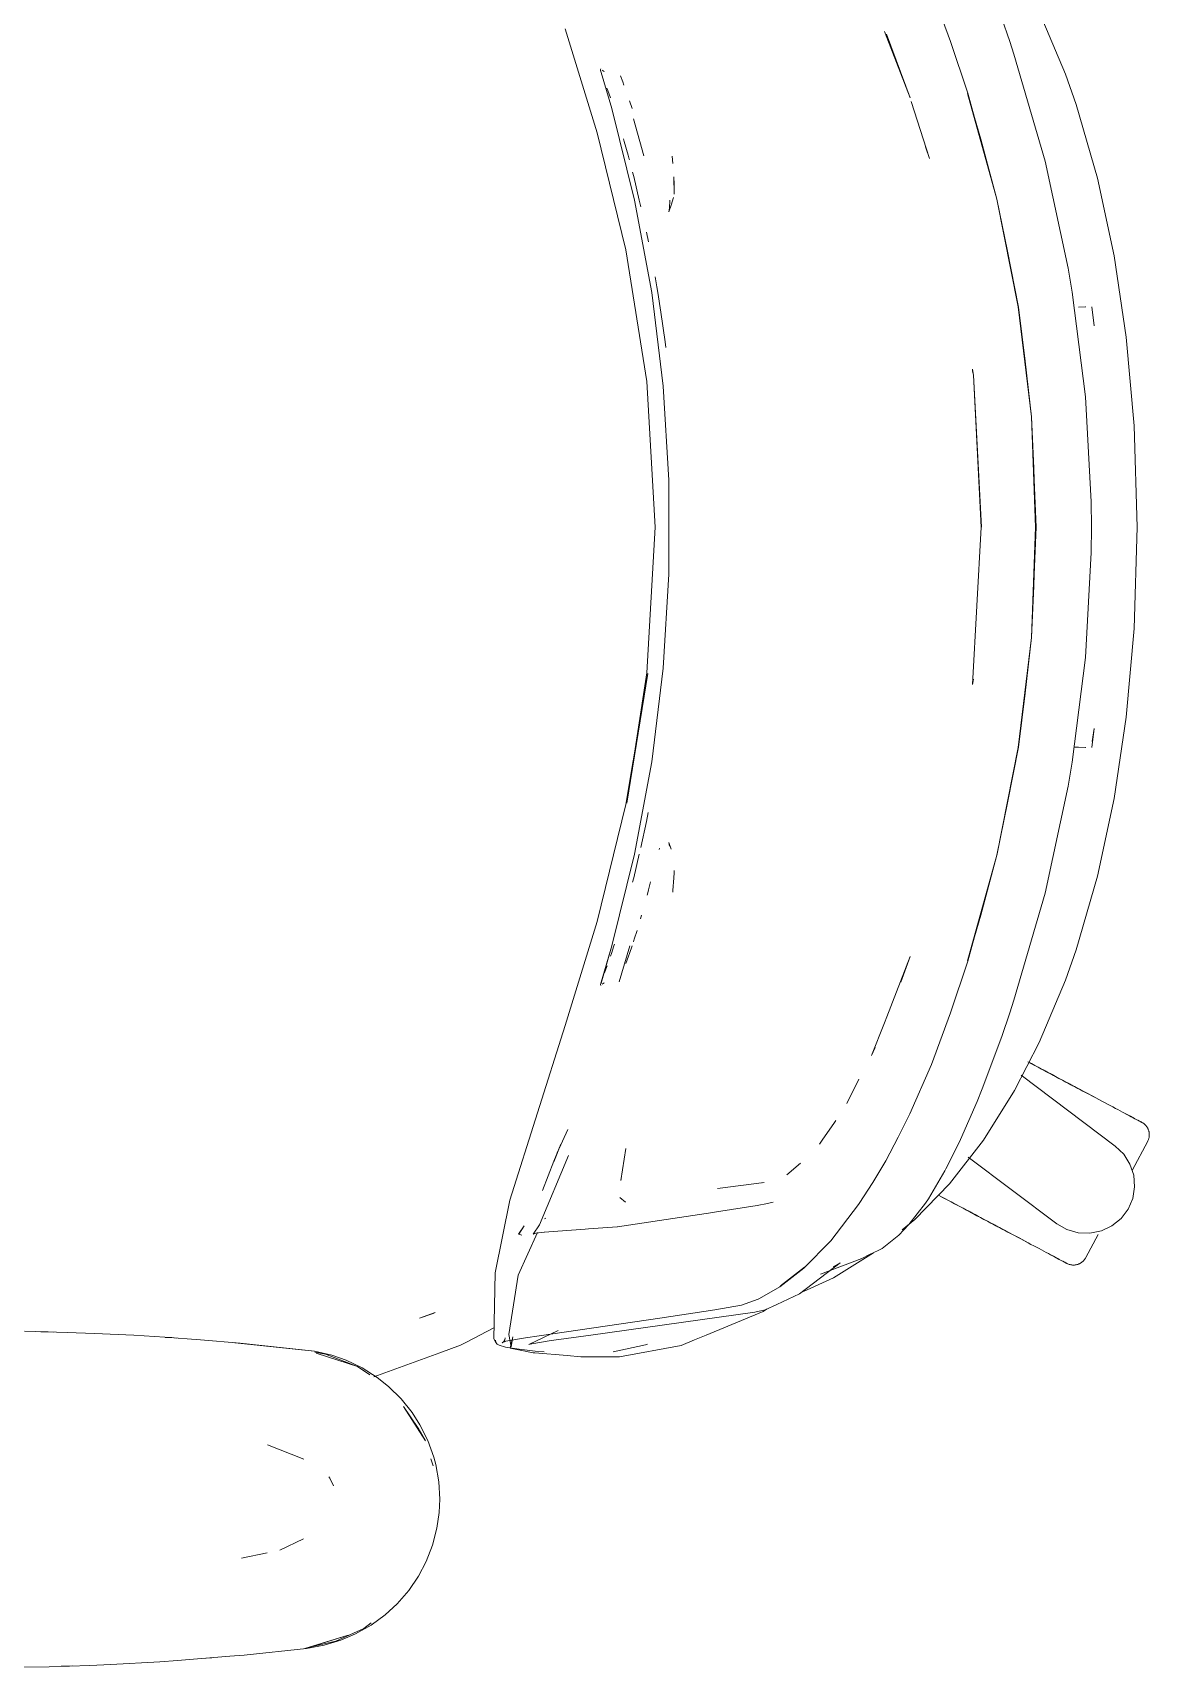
# Model space of a CAD drawing. Header units: millimetres. Extents: x 79795 to 317870, y -36033 to 97293.
# Drawn here: x 168670.3 to 168991.7, y 16659.3 to 17130.1 of the extents above; entities that cross this region are included whole.
import ezdxf

# ---------------------------------------------------------------- set-up
doc = ezdxf.new("R2010")
doc.units = ezdxf.units.MM
doc.header["$MEASUREMENT"] = 0
doc.layers.add('G-IMPT', color=8, linetype='CONTINUOUS', lineweight=9)
doc.layers.add('I-FURN', color=8, linetype='CONTINUOUS', lineweight=9)

msp = doc.modelspace()

# ---------------------------------------------------------------- linework, layer by layer
at = {"layer": 'G-IMPT'}
for p, q in [((168929, 17142.44), (168934.46, 17127.56)), ((168967.56, 17118.16), (168960.04, 17136.14)), ((168949.16, 17134.45), (168951.57, 17127.52)), ((168823.57, 17131.25), (168832.75, 17101.28)), ((168916.16, 17128.76), (168915.49, 17130.48)), ((168922.87, 17111.31), (168916.05, 17129.71)), ((168922.87, 17111.31), (168916.16, 17128.76)), ((168939.47, 17112.65), (168934.46, 17127.56)), ((168952.76, 17123.91), (168951.57, 17127.52)), ((168961.71, 17093.09), (168952.76, 17123.91)), ((168833.8, 17119.68), (168833.71, 17119.45)), ((168833.71, 17119.45), (168833.77, 17119.22)), ((168833.77, 17119.22), (168833.84, 17118.93)), ((168833.84, 17118.93), (168833.91, 17118.66)), ((168836.98, 17108.23), (168833.91, 17118.66)), ((168834.8, 17118.91), (168834.19, 17119.3)), ((168834.8, 17118.91), (168834.59, 17119.06)), ((168840.11, 17115.98), (168839.49, 17117.64)), ((168970.63, 17109.43), (168967.56, 17118.16)), ((168835.82, 17113.43), (168835.58, 17114.08)), ((168835.82, 17113.43), (168836.56, 17111.33)), ((168840.11, 17115.98), (168840.48, 17114.97)), ((168943.2, 17099.4), (168939.42, 17112.56)), ((168947.85, 17082.15), (168939.42, 17112.56)), ((168947.85, 17082.15), (168939.47, 17112.65)), ((168843.53, 17081.91), (168836.98, 17108.23)), ((168842.82, 17108.22), (168842.1, 17110.43)), ((168928.4, 17093.83), (168923.15, 17110.32)), ((168970.63, 17109.43), (168976.8, 17088.19)), ((168843.21, 17105.31), (168846.19, 17094.66)), ((168841.06, 17067.59), (168832.75, 17101.28)), ((168840.56, 17098.8), (168840.36, 17099.49)), ((168841.68, 17094.8), (168840.56, 17098.8)), ((168943.2, 17099.4), (168947.85, 17082.15)), ((168841.68, 17094.8), (168841.99, 17093.66)), ((168841.99, 17093.66), (168842.04, 17093.48)), ((168854.55, 17092.41), (168854.34, 17094.5)), ((168928.4, 17093.83), (168927.32, 17097.27)), ((168843.3, 17088.65), (168842.96, 17089.94)), ((168961.71, 17093.09), (168968.37, 17062.3)), ((168843.3, 17088.65), (168844.85, 17081.89)), ((168854.95, 17083.56), (168854.87, 17088.62)), ((168854.87, 17088.62), (168854.95, 17086.34)), ((168854.95, 17083.56), (168854.95, 17086.34)), ((168976.8, 17088.19), (168981.62, 17065.82)), ((168843.53, 17081.91), (168848.46, 17055.24)), ((168845.3, 17079.92), (168844.85, 17081.89)), ((168853.41, 17078.5), (168854.1, 17080.45)), ((168853.63, 17079.55), (168853.41, 17078.5)), ((168853.63, 17079.55), (168853.66, 17081.86)), ((168853.67, 17081.72), (168853.66, 17081.86)), ((168854.1, 17080.45), (168854.7, 17082.61)), ((168947.85, 17082.15), (168954.03, 17051.02)), ((168947.85, 17082.15), (168950.93, 17067.13)), ((168947.85, 17082.15), (168954.02, 17051.1)), ((168847.5, 17069.87), (168846.97, 17072.69)), ((168841.06, 17067.59), (168847.06, 17029.68)), ((168954.03, 17051.02), (168950.93, 17067.13)), ((168981.62, 17065.82), (168985.11, 17042.4)), ((168969.56, 17055.38), (168968.37, 17062.3)), ((168849.43, 17059.77), (168849.98, 17056.87)), ((168850.23, 17055.24), (168849.98, 17056.87)), ((168848.46, 17055.24), (168851.76, 17028.32)), ((168851.08, 17049.61), (168850.23, 17055.24)), ((168973.37, 17025.21), (168969.56, 17055.38)), ((168851.08, 17049.61), (168852.37, 17041.09)), ((168957.85, 17019.51), (168954.02, 17051.1)), ((168957.81, 17019.47), (168954.03, 17051.02)), ((168954.03, 17051.02), (168955.97, 17035.54)), ((168971.35, 17051.06), (168973.45, 17051.14)), ((168973.45, 17051.14), (168973.34, 17051.14)), ((168975.21, 17051.11), (168975.86, 17045.69)), ((168985.11, 17042.4), (168987.37, 17016.83)), ((168852.37, 17041.09), (168852.56, 17039.43)), ((168940.81, 17032.97), (168940.85, 17032.72)), ((168941.08, 17031.42), (168940.82, 17033.2)), ((168941.08, 17031.42), (168940.85, 17032.72)), ((168957.81, 17019.47), (168955.97, 17035.54)), ((168847.06, 17029.68), (168849.42, 16987.69)), ((168853.41, 17001.25), (168851.76, 17028.32)), ((168943.41, 16987.69), (168941.08, 17031.42)), ((168943.36, 16987.69), (168941.08, 17031.42)), ((168974.99, 16995), (168973.37, 17025.21)), ((168958.48, 17004.57), (168957.81, 17019.47)), ((168957.81, 17019.47), (168958.95, 16987.69)), ((168957.85, 17019.51), (168959.18, 16987.69)), ((168987.37, 17016.83), (168988.22, 16987.69)), ((168958.48, 17004.57), (168958.95, 16987.69)), ((168853.41, 17001.25), (168853.41, 16974.13)), ((168974.99, 16995), (168975.08, 16987.69)), ((168847.06, 16945.7), (168849.42, 16987.69)), ((168943.36, 16987.69), (168940.85, 16942.35)), ((168957.81, 16955.91), (168958.95, 16987.69)), ((168959.18, 16987.69), (168957.85, 16955.87)), ((168958.48, 16970.81), (168958.95, 16987.69)), ((168974.99, 16980.38), (168975.08, 16987.69)), ((168988.22, 16987.69), (168987.37, 16958.55)), ((168974.99, 16980.38), (168973.37, 16950.18)), ((168853.41, 16974.13), (168851.76, 16947.06)), ((168957.81, 16955.91), (168958.48, 16970.81)), ((168987.37, 16958.55), (168985.11, 16932.98)), ((168957.85, 16955.87), (168954.02, 16924.28)), ((168957.81, 16955.91), (168954.03, 16924.36)), ((168955.97, 16939.84), (168957.81, 16955.91)), ((168973.37, 16950.18), (168969.56, 16920.01)), ((168841.06, 16907.79), (168847.32, 16945.53)), ((168847.06, 16945.7), (168841.33, 16908.17)), ((168847.32, 16945.53), (168841.33, 16908.17)), ((168848.46, 16920.14), (168851.76, 16947.06)), ((168940.85, 16942.35), (168941.08, 16943.96)), ((168941.08, 16943.96), (168940.85, 16942.66)), ((168940.81, 16942.41), (168940.85, 16942.66)), ((168955.97, 16939.84), (168954.03, 16924.36)), ((168975.21, 16924.28), (168975.86, 16929.69)), ((168975.29, 16925.92), (168975.86, 16929.69)), ((168985.11, 16932.98), (168981.62, 16909.56)), ((168954.03, 16924.36), (168947.81, 16893.12)), ((168947.81, 16893.12), (168954.02, 16924.28)), ((168954.03, 16924.36), (168950.93, 16908.25)), ((168970.11, 16924.36), (168971.35, 16924.32)), ((168973.45, 16924.24), (168971.35, 16924.32)), ((168973.45, 16924.24), (168973.34, 16924.25)), ((168843.53, 16893.47), (168848.46, 16920.14)), ((168969.56, 16920.01), (168968.37, 16913.09)), ((168968.37, 16913.09), (168961.71, 16882.3)), ((168832.75, 16874.11), (168841.06, 16907.79)), ((168847.48, 16905.52), (168847.01, 16902.88)), ((168947.85, 16893.23), (168950.93, 16908.25)), ((168976.8, 16887.2), (168981.62, 16909.56)), ((168847.01, 16902.88), (168845.3, 16895.46)), ((168853.41, 16896.88), (168854.1, 16894.93)), ((168853.41, 16896.88), (168853.63, 16895.83)), ((168843.53, 16893.47), (168836.98, 16867.15)), ((168844.85, 16893.49), (168843.3, 16886.74)), ((168850.74, 16895.28), (168850.61, 16894.87)), ((168947.85, 16893.23), (168939.42, 16862.82)), ((168947.85, 16893.23), (168939.47, 16862.73)), ((168943.2, 16875.99), (168947.85, 16893.23)), ((168843.3, 16886.74), (168842.95, 16885.45)), ((168854.84, 16886.72), (168854.57, 16883.01)), ((168854.84, 16886.72), (168854.95, 16888.09)), ((168854.95, 16888.79), (168854.95, 16888.09)), ((168970.63, 16865.95), (168976.8, 16887.2)), ((168847.15, 16881.66), (168848.14, 16885.52)), ((168847.15, 16881.66), (168847.54, 16883.18)), ((168854.57, 16883.01), (168854.54, 16882.53)), ((168952.76, 16851.47), (168961.71, 16882.3)), ((168832.75, 16874.11), (168823.57, 16844.13)), ((168845.24, 16874.87), (168845.57, 16875.98)), ((168943.2, 16875.99), (168939.42, 16862.82)), ((168843.22, 16868.3), (168843.46, 16869.08)), ((168843.46, 16869.08), (168844.25, 16871.57)), ((168836.98, 16867.15), (168833.71, 16855.93)), ((168836.98, 16867.15), (168833.87, 16856.33)), ((168836.98, 16867.15), (168833.92, 16856.62)), ((168836.59, 16864.13), (168836.87, 16864.93)), ((168837.61, 16867.16), (168836.87, 16864.93)), ((168837.61, 16867.16), (168837.76, 16867.61)), ((168842.17, 16867.16), (168839.14, 16856.73)), ((168841.05, 16861.98), (168841.81, 16864.14)), ((168842.06, 16864.86), (168841.81, 16864.14)), ((168842.06, 16864.86), (168842.84, 16867.16)), ((168922.87, 16864.07), (168916.16, 16846.63)), ((168922.87, 16864.07), (168920.15, 16856.64)), ((168967.56, 16857.22), (168970.63, 16865.95)), ((168835.25, 16860.41), (168834.86, 16859.34)), ((168835.6, 16861.38), (168835.25, 16860.41)), ((168934.46, 16847.82), (168939.47, 16862.73)), ((168833.71, 16855.93), (168833.84, 16855.69)), ((168833.92, 16856.62), (168833.87, 16856.33)), ((168834.8, 16856.47), (168834.19, 16856.09)), ((168834.8, 16856.47), (168834.59, 16856.32)), ((168967.56, 16857.22), (168960.04, 16839.25)), ((168952.76, 16851.47), (168951.57, 16847.86)), ((168823.57, 16844.13), (168807.58, 16793.89)), ((168915.49, 16844.9), (168911.77, 16835.57)), ((168916.16, 16846.63), (168915.49, 16844.9)), ((168934.46, 16847.82), (168929, 16832.94)), ((168949.23, 16841.04), (168951.57, 16847.86)), ((168949.23, 16841.04), (168943.63, 16825.97)), ((168911.77, 16835.57), (168912.77, 16837.82)), ((168960.04, 16839.25), (168952.95, 16825.47)), ((168929, 16832.94), (168922.82, 16818.71)), ((168904.6, 16821.74), (168908.14, 16828.71)), ((168942.15, 16822.29), (168943.63, 16825.97)), ((168952.95, 16825.47), (168943.97, 16811.17)), ((168937.38, 16811.33), (168942.15, 16822.29)), ((168897.57, 16811.13), (168901.07, 16816.26)), ((168901.07, 16816.26), (168901.46, 16816.84)), ((168919.44, 16811.99), (168922.82, 16818.71)), ((168821.28, 16807.45), (168824.33, 16814.17)), ((168919.44, 16811.99), (168915.87, 16805.2)), ((168943.97, 16811.17), (168934.17, 16798.57)), ((168937.38, 16811.33), (168937.16, 16810.89)), ((168816.12, 16786.73), (168824.55, 16806.71)), ((168820.25, 16804.87), (168822.28, 16809.99)), ((168822.28, 16809.97), (168820.25, 16804.87)), ((168820.26, 16805.08), (168822.28, 16809.97)), ((168839.61, 16799.54), (168841.01, 16808.71)), ((168897.57, 16811.13), (168896.82, 16810.03)), ((168933.16, 16802.88), (168937.16, 16810.89)), ((168820.26, 16805.08), (168817, 16796.61)), ((168891.3, 16804.5), (168887.39, 16801.16)), ((168912.1, 16798.97), (168915.87, 16805.2)), ((168932.85, 16802.28), (168928.12, 16794.28)), ((168933.16, 16802.88), (168932.85, 16802.28)), ((168839.61, 16799.54), (168839.65, 16799.89)), ((168867.44, 16797.22), (168880.8, 16799)), ((168880.8, 16799), (168880.33, 16798.85)), ((168912.1, 16798.97), (168908.22, 16792.87)), ((168924.21, 16788.28), (168934.17, 16798.57)), ((168803.38, 16772.93), (168807.58, 16793.89)), ((168839.26, 16794.6), (168840.9, 16793.32)), ((168867.14, 16790.54), (168878.87, 16792.34)), ((168878.87, 16792.34), (168879.34, 16792.41)), ((168881.32, 16792.84), (168879.34, 16792.41)), ((168883.48, 16793.3), (168881.32, 16792.84)), ((168900.03, 16782.18), (168908.05, 16792.61)), ((168908.22, 16792.87), (168908.05, 16792.61)), ((168922.54, 16786.86), (168927.25, 16792.99)), ((168927.25, 16792.99), (168928.12, 16794.28)), ((168817.57, 16788.45), (168818.01, 16788.72)), ((168852.67, 16788.25), (168838.6, 16786.22)), ((168852.67, 16788.25), (168866.02, 16790.36)), ((168866.02, 16790.36), (168866.54, 16790.44)), ((168867.14, 16790.54), (168866.54, 16790.44)), ((168924.21, 16788.28), (168920.54, 16785.28)), ((168810.01, 16772.23), (168815.62, 16784.58)), ((168810.16, 16784.06), (168811.74, 16786.52)), ((168810.16, 16784.06), (168810.22, 16784.04)), ((168811.74, 16786.52), (168810.22, 16784.04)), ((168810.22, 16784.04), (168811.71, 16786.51)), ((168811.09, 16783.76), (168810.22, 16784.04)), ((168814.36, 16784.06), (168816.12, 16786.73)), ((168815.08, 16784.35), (168814.36, 16784.06)), ((168815.08, 16784.35), (168815.09, 16784.36)), ((168817.47, 16784.65), (168815.09, 16784.36)), ((168817.47, 16784.65), (168817.56, 16784.66)), ((168821.43, 16784.95), (168817.56, 16784.66)), ((168829.29, 16785.52), (168821.43, 16784.95)), ((168830.28, 16785.59), (168829.29, 16785.52)), ((168838.52, 16786.21), (168830.28, 16785.59)), ((168838.52, 16786.21), (168838.6, 16786.22)), ((168914.78, 16779.97), (168919.65, 16783.83)), ((168919.65, 16783.83), (168922.54, 16786.86)), ((168900.03, 16782.18), (168892.29, 16774.28)), ((168900.84, 16771.54), (168912.29, 16778.66)), ((168913.65, 16779.36), (168911.21, 16778.18)), ((168914.78, 16779.97), (168913.65, 16779.36)), ((168885.32, 16768.86), (168892.29, 16774.28)), ((168892.5, 16774.58), (168885.55, 16769.18)), ((168892.5, 16774.58), (168888.93, 16771.77)), ((168902.73, 16775.83), (168891.02, 16766.89)), ((168897.07, 16772.6), (168908.98, 16777.11)), ((168902.73, 16775.83), (168900.7, 16774.67)), ((168911.21, 16778.18), (168908.98, 16777.11)), ((168803.38, 16772.93), (168803, 16753.95)), ((168810.01, 16772.23), (168807.3, 16755.19)), ((168885.32, 16768.86), (168879.49, 16765.57)), ((168885.55, 16769.18), (168888.93, 16771.77)), ((168892.21, 16767.56), (168900.84, 16771.54)), ((168874.28, 16763.6), (168879.07, 16765.35)), ((168879.49, 16765.57), (168879.07, 16765.35)), ((168884.5, 16763.85), (168891.02, 16766.89)), ((168786.12, 16761.47), (168781.66, 16759.84)), ((168781.66, 16759.84), (168785.54, 16761.22)), ((168786.12, 16761.47), (168785.54, 16761.22)), ((168819.96, 16755.35), (168850.84, 16759.91)), ((168830.93, 16754.96), (168878.15, 16761.64)), ((168850.84, 16759.91), (168866.61, 16762.3)), ((168880.58, 16761.8), (168864.13, 16755)), ((168874.28, 16763.6), (168866.61, 16762.3)), ((168878.15, 16761.64), (168881.14, 16762.29)), ((168881.75, 16762.57), (168880.58, 16761.8)), ((168884.5, 16763.85), (168881.14, 16762.29)), ((168667.9, 16756.1), (168680.21, 16755.8)), ((168674.68, 16755.96), (168672.6, 16755.96)), ((168676.34, 16755.88), (168674.68, 16755.96)), ((168688.09, 16755.51), (168680.21, 16755.8)), ((168688.09, 16755.51), (168699.39, 16754.97)), ((168708.26, 16754.41), (168699.39, 16754.97)), ((168803.06, 16757.14), (168795.16, 16752.99)), ((168807.98, 16751.61), (168807.3, 16755.19)), ((168812.11, 16754.24), (168819.96, 16755.35)), ((168813.08, 16752.33), (168821.49, 16756.32)), ((168830.93, 16754.96), (168820.27, 16753.52)), ((168864.13, 16755), (168860.76, 16753.61)), ((168708.26, 16754.41), (168718.55, 16753.68)), ((168710.3, 16754.27), (168708.4, 16754.36)), ((168710.3, 16754.27), (168711.72, 16754.14)), ((168729.95, 16752.69), (168718.55, 16753.68)), ((168751.38, 16750.34), (168728.43, 16752.8)), ((168728.43, 16752.8), (168748.57, 16750.67)), ((168751.38, 16750.34), (168729.95, 16752.69)), ((168751.38, 16750.34), (168748.57, 16750.67)), ((168751.38, 16750.34), (168756.35, 16749.19)), ((168751.46, 16750.13), (168754.52, 16749.55)), ((168787.43, 16749.88), (168793.4, 16752.07)), ((168795.16, 16752.99), (168793.4, 16752.07)), ((168803, 16753.95), (168803.61, 16752.91)), ((168803.48, 16753.54), (168803.61, 16752.91)), ((168803.48, 16753.54), (168803.58, 16752.99)), ((168803.61, 16752.91), (168803.58, 16752.99)), ((168803.98, 16752.42), (168803.61, 16752.91)), ((168804.52, 16752.1), (168803.98, 16752.42)), ((168804.52, 16752.1), (168806.38, 16751.55)), ((168806.47, 16753.3), (168805.37, 16752.74)), ((168805.87, 16753.14), (168805.37, 16752.74)), ((168805.85, 16753.13), (168812.11, 16754.24)), ((168806.47, 16753.3), (168805.85, 16753.13)), ((168805.87, 16753.14), (168806.19, 16753.68)), ((168806.27, 16754.18), (168806.19, 16753.68)), ((168809.66, 16751.01), (168806.38, 16751.55)), ((168808.47, 16754.47), (168807.75, 16751.2)), ((168810.07, 16750.75), (168807.75, 16751.2)), ((168808.47, 16754.47), (168807.98, 16751.61)), ((168809.66, 16751.01), (168810.27, 16750.93)), ((168814.32, 16749.94), (168810.07, 16750.75)), ((168810.27, 16750.93), (168814.96, 16750.42)), ((168813.08, 16752.33), (168813.95, 16752.48)), ((168818.97, 16753.31), (168813.95, 16752.48)), ((168814.96, 16750.42), (168817.55, 16750.2)), ((168818.97, 16753.31), (168820.27, 16753.52)), ((168837.34, 16750.19), (168846.65, 16752.23)), ((168839.21, 16748.78), (168856.91, 16752.02)), ((168846.65, 16752.23), (168847.23, 16752.39)), ((168856.91, 16752.02), (168860.76, 16753.61)), ((168763.74, 16745.94), (168751.88, 16749.76)), ((168761.03, 16746.84), (168751.88, 16749.76)), ((168754.52, 16749.55), (168763.74, 16745.94)), ((168760.48, 16747.74), (168756.35, 16749.19)), ((168765.06, 16745.55), (168760.48, 16747.74)), ((168763.74, 16745.94), (168761.03, 16746.84)), ((168763.74, 16745.94), (168767.31, 16743.52)), ((168765.06, 16745.55), (168769.38, 16742.82)), ((168768.49, 16742.94), (168787.43, 16749.88)), ((168814.79, 16749.9), (168814.32, 16749.94)), ((168814.79, 16749.9), (168824.12, 16749.09)), ((168824.12, 16749.09), (168828.07, 16748.75)), ((168832.24, 16748.75), (168828.07, 16748.75)), ((168839.21, 16748.78), (168832.24, 16748.75)), ((168772.69, 16740.19), (168769.38, 16742.82)), ((168776.3, 16736.65), (168772.69, 16740.19)), ((168776.3, 16736.65), (168779.49, 16732.67)), ((168783.35, 16724.52), (168777.02, 16734.47)), ((168781.19, 16728.19), (168777.02, 16734.47)), ((168781.75, 16729.12), (168779.49, 16732.67)), ((168783.35, 16724.52), (168781.19, 16728.19)), ((168783.99, 16724.61), (168781.75, 16729.12)), ((168737.87, 16723.44), (168748.29, 16719.3)), ((168783.99, 16724.61), (168785.7, 16719.84)), ((168784.91, 16719.4), (168785.52, 16717.37)), ((168786.27, 16717.71), (168785.7, 16719.84)), ((168787.15, 16712.76), (168786.27, 16717.71)), ((168755.82, 16713.77), (168755.52, 16714.22)), ((168756.83, 16711.55), (168755.82, 16713.77)), ((168787.45, 16707.72), (168787.15, 16712.76)), ((168787.45, 16707.72), (168787.27, 16703.87)), ((168786.63, 16699.36), (168787.27, 16703.87)), ((168786.63, 16699.36), (168785.36, 16694.5)), ((168748.2, 16696.35), (168741.41, 16693.08)), ((168783.53, 16689.78), (168785.36, 16694.5)), ((168730.37, 16690.74), (168737.8, 16692.31)), ((168781.34, 16685.62), (168783.53, 16689.78)), ((168781.34, 16685.62), (168778.51, 16681.45)), ((168778.51, 16681.45), (168775.19, 16677.62)), ((168771.75, 16674.45), (168775.19, 16677.62)), ((168757.54, 16666.82), (168765.6, 16670.55)), ((168763.23, 16668.94), (168767.67, 16671.46)), ((168767.71, 16672.15), (168765.6, 16670.55)), ((168771.75, 16674.45), (168767.67, 16671.46)), ((168748.57, 16664.77), (168761.03, 16668.6)), ((168748.57, 16664.77), (168751.88, 16665.69)), ((168749.08, 16664.77), (168754.12, 16665.67)), ((168757.54, 16666.82), (168749.13, 16664.9)), ((168761.03, 16668.6), (168751.88, 16665.69)), ((168758.99, 16667.13), (168754.12, 16665.67)), ((168763.23, 16668.94), (168758.99, 16667.13)), ((168706.88, 16660.95), (168692.74, 16660.14)), ((168711.97, 16661.27), (168706.88, 16660.95)), ((168711.97, 16661.27), (168727.03, 16662.52)), ((168720.15, 16661.92), (168721.83, 16662.09)), ((168727.03, 16662.52), (168731.16, 16662.87)), ((168731.16, 16662.87), (168749.08, 16664.77)), ((168666.54, 16659.33), (168674.96, 16659.49)), ((168686.72, 16659.88), (168674.96, 16659.49)), ((168679.9, 16659.63), (168678.4, 16659.62)), ((168681.83, 16659.74), (168679.9, 16659.63)), ((168686.72, 16659.88), (168692.74, 16660.14))]:
    msp.add_line(p, q, dxfattribs=at)
at = {"layer": 'I-FURN'}
for p, q in [((168957.77, 16833.18), (168956.8, 16833.69)), ((168957.25, 16833.46), (168958.21, 16832.94)), ((168958.74, 16832.66), (168957.77, 16833.18)), ((168958.21, 16832.94), (168959.19, 16832.42)), ((168959.72, 16832.14), (168958.74, 16832.66)), ((168959.19, 16832.42), (168960.18, 16831.9)), ((168960.72, 16831.61), (168959.72, 16832.14)), ((168960.18, 16831.9), (168961.17, 16831.37)), ((168961.71, 16831.08), (168960.72, 16831.61)), ((168961.17, 16831.37), (168962.17, 16830.84)), ((168962.71, 16830.55), (168961.71, 16831.08)), ((168962.17, 16830.84), (168963.18, 16830.3)), ((168963.72, 16830.02), (168962.71, 16830.55)), ((168963.18, 16830.3), (168964.18, 16829.77)), ((168964.72, 16829.48), (168963.72, 16830.02)), ((168954.88, 16829.84), (168981.94, 16809.44)), ((168964.18, 16829.77), (168965.19, 16829.24)), ((168965.73, 16828.95), (168964.72, 16829.48)), ((168965.19, 16829.24), (168966.19, 16828.7)), ((168966.73, 16828.41), (168965.73, 16828.95)), ((168966.19, 16828.7), (168967.19, 16828.17)), ((168967.73, 16827.88), (168966.73, 16828.41)), ((168967.19, 16828.17), (168968.19, 16827.64)), ((168968.72, 16827.35), (168967.73, 16827.88)), ((168968.19, 16827.64), (168969.18, 16827.11)), ((168969.71, 16826.83), (168968.72, 16827.35)), ((168969.18, 16827.11), (168970.16, 16826.59)), ((168970.69, 16826.31), (168969.71, 16826.83)), ((168970.16, 16826.59), (168971.14, 16826.07)), ((168971.66, 16825.79), (168970.69, 16826.31)), ((168971.14, 16826.07), (168972.1, 16825.56)), ((168972.62, 16825.29), (168971.66, 16825.79)), ((168972.1, 16825.56), (168973.05, 16825.05)), ((168973.56, 16824.78), (168972.62, 16825.29)), ((168973.05, 16825.05), (168973.99, 16824.55)), ((168974.49, 16824.29), (168973.56, 16824.78)), ((168973.99, 16824.55), (168974.91, 16824.06)), ((168975.4, 16823.8), (168974.49, 16824.29)), ((168974.91, 16824.06), (168975.82, 16823.58)), ((168976.3, 16823.33), (168975.4, 16823.8)), ((168977.18, 16822.86), (168976.3, 16823.33)), ((168978.03, 16822.4), (168977.18, 16822.86)), ((168978.87, 16821.96), (168978.03, 16822.4)), ((168979.68, 16821.53), (168978.87, 16821.96)), ((168980.47, 16821.11), (168979.68, 16821.53)), ((168981.23, 16820.71), (168980.47, 16821.11)), ((168981.97, 16820.31), (168981.23, 16820.71)), ((168982.67, 16819.94), (168981.97, 16820.31)), ((168983.35, 16819.58), (168982.67, 16819.94)), ((168984, 16819.23), (168983.35, 16819.58)), ((168984.61, 16818.91), (168984, 16819.23)), ((168985.2, 16818.59), (168984.61, 16818.91)), ((168984.89, 16818.76), (168985.46, 16818.46)), ((168985.75, 16818.3), (168985.2, 16818.59)), ((168985.46, 16818.46), (168985.99, 16818.17)), ((168986.27, 16818.03), (168985.75, 16818.3)), ((168985.99, 16818.17), (168986.49, 16817.91)), ((168986.75, 16817.77), (168986.27, 16818.03)), ((168986.49, 16817.91), (168986.96, 16817.66)), ((168987.2, 16817.53), (168986.75, 16817.77)), ((168986.96, 16817.66), (168987.39, 16817.43)), ((168987.61, 16817.32), (168987.2, 16817.53)), ((168987.39, 16817.43), (168987.78, 16817.22)), ((168987.98, 16817.12), (168987.61, 16817.32)), ((168987.78, 16817.22), (168988.14, 16817.03)), ((168988.31, 16816.94), (168987.98, 16817.12)), ((168988.14, 16817.03), (168988.45, 16816.86)), ((168988.61, 16816.78), (168988.31, 16816.94)), ((168988.45, 16816.86), (168988.73, 16816.72)), ((168988.87, 16816.64), (168988.61, 16816.78)), ((168988.73, 16816.72), (168988.97, 16816.59)), ((168989.09, 16816.53), (168988.87, 16816.64)), ((168988.97, 16816.59), (168989.18, 16816.48)), ((168989.27, 16816.43), (168989.09, 16816.53)), ((168989.18, 16816.48), (168989.34, 16816.39)), ((168989.41, 16816.36), (168989.27, 16816.43)), ((168989.34, 16816.39), (168989.46, 16816.33)), ((168989.51, 16816.3), (168989.41, 16816.36)), ((168989.46, 16816.33), (168989.54, 16816.29)), ((168989.57, 16816.27), (168989.51, 16816.3)), ((168989.54, 16816.29), (168989.58, 16816.26)), ((168989.59, 16816.26), (168989.57, 16816.27)), ((168989.58, 16816.26), (168989.59, 16816.26)), ((168989.59, 16816.26), (168989.73, 16816.18)), ((168989.73, 16816.18), (168989.87, 16816.1)), ((168989.87, 16816.1), (168990, 16816.01)), ((168990, 16816.01), (168990.13, 16815.91)), ((168990.13, 16815.91), (168990.26, 16815.81)), ((168990.26, 16815.81), (168990.38, 16815.71)), ((168990.38, 16815.71), (168990.5, 16815.6)), ((168990.5, 16815.6), (168990.61, 16815.48)), ((168990.61, 16815.48), (168990.72, 16815.37)), ((168990.72, 16815.37), (168990.83, 16815.24)), ((168990.83, 16815.24), (168990.93, 16815.12)), ((168990.93, 16815.12), (168991.02, 16814.98)), ((168991.02, 16814.98), (168991.11, 16814.85)), ((168991.11, 16814.85), (168991.19, 16814.71)), ((168991.19, 16814.71), (168991.27, 16814.57)), ((168991.27, 16814.57), (168991.34, 16814.43)), ((168991.34, 16814.43), (168991.41, 16814.28)), ((168991.41, 16814.28), (168991.47, 16814.13)), ((168991.47, 16811.29), (168991.41, 16811.14)), ((168991.47, 16814.13), (168991.52, 16813.98)), ((168991.53, 16811.44), (168991.47, 16811.29)), ((168991.52, 16813.98), (168991.57, 16813.82)), ((168991.57, 16811.6), (168991.53, 16811.44)), ((168991.57, 16813.82), (168991.61, 16813.67)), ((168991.61, 16811.75), (168991.57, 16811.6)), ((168991.61, 16813.67), (168991.65, 16813.51)), ((168991.65, 16811.91), (168991.61, 16811.75)), ((168991.65, 16813.51), (168991.67, 16813.35)), ((168991.68, 16812.07), (168991.65, 16811.91)), ((168991.67, 16813.35), (168991.7, 16813.19)), ((168991.7, 16812.23), (168991.68, 16812.07)), ((168991.7, 16813.19), (168991.71, 16813.03)), ((168991.72, 16812.39), (168991.7, 16812.23)), ((168991.71, 16813.03), (168991.72, 16812.87)), ((168991.72, 16812.87), (168991.73, 16812.71)), ((168991.73, 16812.71), (168991.72, 16812.55)), ((168991.72, 16812.55), (168991.72, 16812.39)), ((168981.94, 16809.44), (168984.37, 16807.1)), ((168984.37, 16807.1), (168986.17, 16804.25)), ((168986.78, 16802.4), (168991.26, 16810.81)), ((168991.28, 16810.85), (168991.26, 16810.81)), ((168991.35, 16810.99), (168991.28, 16810.85)), ((168991.41, 16811.14), (168991.35, 16810.99)), ((168965.1, 16787.09), (168939.62, 16806.29)), ((168986.17, 16804.25), (168987.23, 16801.05)), ((168987.5, 16797.68), (168986.96, 16794.35)), ((168987.23, 16801.05), (168987.5, 16797.68)), ((168931.01, 16795.31), (168931.9, 16794.83)), ((168932.4, 16794.57), (168931.49, 16795.05)), ((168931.9, 16794.83), (168932.82, 16794.35)), ((168933.32, 16794.08), (168932.4, 16794.57)), ((168932.82, 16794.35), (168933.75, 16793.85)), ((168934.26, 16793.58), (168933.32, 16794.08)), ((168933.75, 16793.85), (168934.69, 16793.35)), ((168935.21, 16793.08), (168934.26, 16793.58)), ((168934.69, 16793.35), (168935.65, 16792.84)), ((168936.17, 16792.57), (168935.21, 16793.08)), ((168935.65, 16792.84), (168936.62, 16792.33)), ((168937.15, 16792.05), (168936.17, 16792.57)), ((168986.96, 16794.35), (168985.63, 16791.25)), ((168936.62, 16792.33), (168937.6, 16791.81)), ((168938.13, 16791.52), (168937.15, 16792.05)), ((168937.6, 16791.81), (168938.58, 16791.28)), ((168939.12, 16791), (168938.13, 16791.52)), ((168938.58, 16791.28), (168939.58, 16790.75)), ((168940.12, 16790.47), (168939.12, 16791)), ((168939.58, 16790.75), (168940.58, 16790.22)), ((168941.12, 16789.93), (168940.12, 16790.47)), ((168940.58, 16790.22), (168941.58, 16789.69)), ((168942.12, 16789.4), (168941.12, 16789.93)), ((168941.58, 16789.69), (168942.59, 16789.15)), ((168943.13, 16788.87), (168942.12, 16789.4)), ((168942.59, 16789.15), (168943.59, 16788.62)), ((168944.13, 16788.33), (168943.13, 16788.87)), ((168943.59, 16788.62), (168944.59, 16788.09)), ((168945.14, 16787.8), (168944.13, 16788.33)), ((168944.59, 16788.09), (168945.6, 16787.55)), ((168946.14, 16787.27), (168945.14, 16787.8)), ((168983.6, 16788.56), (168980.98, 16786.43)), ((168985.63, 16791.25), (168983.6, 16788.56)), ((168945.6, 16787.55), (168946.59, 16787.02)), ((168947.13, 16786.74), (168946.14, 16787.27)), ((168946.59, 16787.02), (168947.58, 16786.5)), ((168948.12, 16786.21), (168947.13, 16786.74)), ((168947.58, 16786.5), (168948.57, 16785.97)), ((168949.1, 16785.69), (168948.12, 16786.21)), ((168948.57, 16785.97), (168949.54, 16785.46)), ((168950.06, 16785.18), (168949.1, 16785.69)), ((168949.54, 16785.46), (168950.51, 16784.94)), ((168951.02, 16784.67), (168950.06, 16785.18)), ((168950.51, 16784.94), (168951.46, 16784.44)), ((168951.97, 16784.17), (168951.02, 16784.67)), ((168951.46, 16784.44), (168952.39, 16783.94)), ((168952.89, 16783.67), (168951.97, 16784.17)), ((168952.39, 16783.94), (168953.32, 16783.45)), ((168953.81, 16783.19), (168952.89, 16783.67)), ((168953.32, 16783.45), (168954.22, 16782.97)), ((168954.7, 16782.71), (168953.81, 16783.19)), ((168954.22, 16782.97), (168955.11, 16782.5)), ((168968.02, 16785.4), (168965.1, 16787.09)), ((168971.26, 16784.46), (168968.02, 16785.4)), ((168974.63, 16784.32), (168971.26, 16784.46)), ((168973.44, 16777.31), (168976.99, 16783.99)), ((168977.93, 16784.99), (168974.63, 16784.32)), ((168980.98, 16786.43), (168977.93, 16784.99)), ((168955.58, 16782.24), (168954.7, 16782.71)), ((168955.11, 16782.5), (168955.98, 16782.03)), ((168956.44, 16781.79), (168955.58, 16782.24)), ((168955.98, 16782.03), (168956.83, 16781.58)), ((168957.27, 16781.35), (168956.44, 16781.79)), ((168956.83, 16781.58), (168957.65, 16781.14)), ((168957.65, 16781.14), (168958.45, 16780.72)), ((168958.45, 16780.72), (168959.23, 16780.31)), ((168959.23, 16780.31), (168959.98, 16779.91)), ((168959.98, 16779.91), (168960.7, 16779.52)), ((168960.7, 16779.52), (168961.39, 16779.15)), ((168961.39, 16779.15), (168962.06, 16778.8)), ((168962.06, 16778.8), (168962.69, 16778.46)), ((168962.69, 16778.46), (168963.29, 16778.14)), ((168963.6, 16777.98), (168963.02, 16778.29)), ((168963.29, 16778.14), (168963.86, 16777.84)), ((168964.15, 16777.69), (168963.6, 16777.98)), ((168963.86, 16777.84), (168964.4, 16777.56)), ((168964.67, 16777.41), (168964.15, 16777.69)), ((168964.4, 16777.56), (168964.9, 16777.29)), ((168965.15, 16777.16), (168964.67, 16777.41)), ((168964.9, 16777.29), (168965.36, 16777.04)), ((168965.6, 16776.92), (168965.15, 16777.16)), ((168965.36, 16777.04), (168965.79, 16776.82)), ((168966.01, 16776.7), (168965.6, 16776.92)), ((168965.79, 16776.82), (168966.19, 16776.61)), ((168966.38, 16776.5), (168966.01, 16776.7)), ((168966.19, 16776.61), (168966.54, 16776.42)), ((168966.72, 16776.32), (168966.38, 16776.5)), ((168966.54, 16776.42), (168966.86, 16776.25)), ((168967.01, 16776.17), (168966.72, 16776.32)), ((168966.86, 16776.25), (168967.14, 16776.1)), ((168967.27, 16776.03), (168967.01, 16776.17)), ((168967.14, 16776.1), (168967.38, 16775.97)), ((168967.49, 16775.91), (168967.27, 16776.03)), ((168967.38, 16775.97), (168967.58, 16775.86)), ((168967.67, 16775.82), (168967.49, 16775.91)), ((168967.58, 16775.86), (168967.74, 16775.78)), ((168967.81, 16775.74), (168967.67, 16775.82)), ((168967.74, 16775.78), (168967.86, 16775.71)), ((168967.91, 16775.69), (168967.81, 16775.74)), ((168967.86, 16775.71), (168967.95, 16775.67)), ((168967.97, 16775.66), (168967.91, 16775.69)), ((168967.95, 16775.67), (168967.99, 16775.65)), ((168967.99, 16775.64), (168967.97, 16775.66)), ((168967.99, 16775.65), (168967.99, 16775.64)), ((168968.03, 16775.62), (168967.99, 16775.64)), ((168968.18, 16775.55), (168968.03, 16775.62)), ((168968.32, 16775.49), (168968.18, 16775.55)), ((168968.47, 16775.43), (168968.32, 16775.49)), ((168968.63, 16775.38), (168968.47, 16775.43)), ((168968.78, 16775.33), (168968.63, 16775.38)), ((168968.94, 16775.29), (168968.78, 16775.33)), ((168969.09, 16775.25), (168968.94, 16775.29)), ((168969.25, 16775.22), (168969.09, 16775.25)), ((168969.41, 16775.2), (168969.25, 16775.22)), ((168969.57, 16775.19), (168969.41, 16775.2)), ((168969.73, 16775.18), (168969.57, 16775.19)), ((168969.89, 16775.17), (168969.73, 16775.18)), ((168970.06, 16775.18), (168969.89, 16775.17)), ((168970.22, 16775.19), (168970.06, 16775.18)), ((168970.38, 16775.2), (168970.22, 16775.19)), ((168970.54, 16775.23), (168970.38, 16775.2)), ((168970.69, 16775.26), (168970.54, 16775.23)), ((168970.85, 16775.29), (168970.69, 16775.26)), ((168971.01, 16775.33), (168970.85, 16775.29)), ((168971.16, 16775.38), (168971.01, 16775.33)), ((168971.31, 16775.43), (168971.16, 16775.38)), ((168971.46, 16775.49), (168971.31, 16775.43)), ((168971.61, 16775.56), (168971.46, 16775.49)), ((168971.75, 16775.63), (168971.61, 16775.56)), ((168971.9, 16775.71), (168971.75, 16775.63)), ((168972.03, 16775.79), (168971.9, 16775.71)), ((168972.17, 16775.88), (168972.03, 16775.79)), ((168972.3, 16775.98), (168972.17, 16775.88)), ((168972.43, 16776.07), (168972.3, 16775.98)), ((168972.55, 16776.18), (168972.43, 16776.07)), ((168972.67, 16776.29), (168972.55, 16776.18)), ((168972.78, 16776.4), (168972.67, 16776.29)), ((168972.89, 16776.52), (168972.78, 16776.4)), ((168973, 16776.64), (168972.89, 16776.52)), ((168973.1, 16776.77), (168973, 16776.64)), ((168973.19, 16776.9), (168973.1, 16776.77)), ((168973.28, 16777.03), (168973.19, 16776.9)), ((168973.37, 16777.17), (168973.28, 16777.03)), ((168973.44, 16777.31), (168973.37, 16777.17))]:
    msp.add_line(p, q, dxfattribs=at)

doc.saveas('drawing.dxf')
